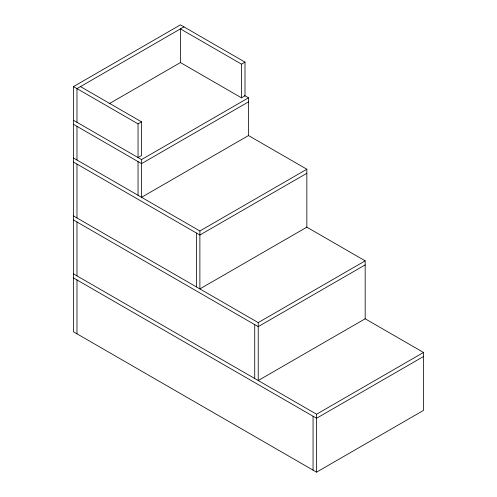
<?xml version="1.0" encoding="UTF-8"?>
<svg xmlns="http://www.w3.org/2000/svg" width="497" height="497" viewBox="0 0 497 497"><rect width="100%" height="100%" fill="white"/><g stroke="black" fill="none" stroke-linecap="round" stroke-linejoin="round"><path stroke-width="0.75" d="M365.096 318.739L423.519 352.466L423.519 410.398L316.564 472.15L73.481 331.81L73.481 86.602L180.436 24.85L245.002 62.125L245.002 95.809L241.499 97.828L180.436 62.572L180.436 28.894L241.499 64.144L245.002 62.125M183.94 26.869L76.979 88.621L76.979 122.305M109.067 103.78L180.597 62.485M138.042 123.877L141.546 121.852L141.546 155.536L138.042 157.555L138.042 123.877L73.481 86.602M141.546 159.58L248.5 97.828L248.5 135.551L141.546 197.303L141.546 159.58L73.481 120.28M248.5 101.873L141.546 163.619L73.481 124.325M199.881 230.987L306.842 169.235L306.842 227.166L199.881 288.919L199.881 230.987L73.481 158.009M306.842 173.279L199.881 235.025L73.481 162.047M258.223 322.603L365.177 260.85L365.177 318.782L258.223 380.534L258.223 322.603L73.481 215.94M365.177 264.895L258.223 326.641L73.481 219.985M73.481 273.872L316.564 414.218L423.519 352.466M423.519 356.511L316.564 418.257L73.481 277.916M244.499 95.517L248.5 97.828M248.345 135.464L306.842 169.235M80.483 86.602L141.546 121.852M306.736 227.104L365.177 260.85M316.564 414.218L316.564 472.15M313.06 416.237L313.06 470.131M254.725 324.622L254.725 378.515M241.499 64.144L241.499 97.828M196.383 233.006L196.383 286.899M138.042 161.6L138.042 195.284M76.979 126.344L76.979 160.028M76.979 164.072L76.979 217.959M76.979 222.004L76.979 275.897M76.979 279.935L76.979 333.829"/></g></svg>
